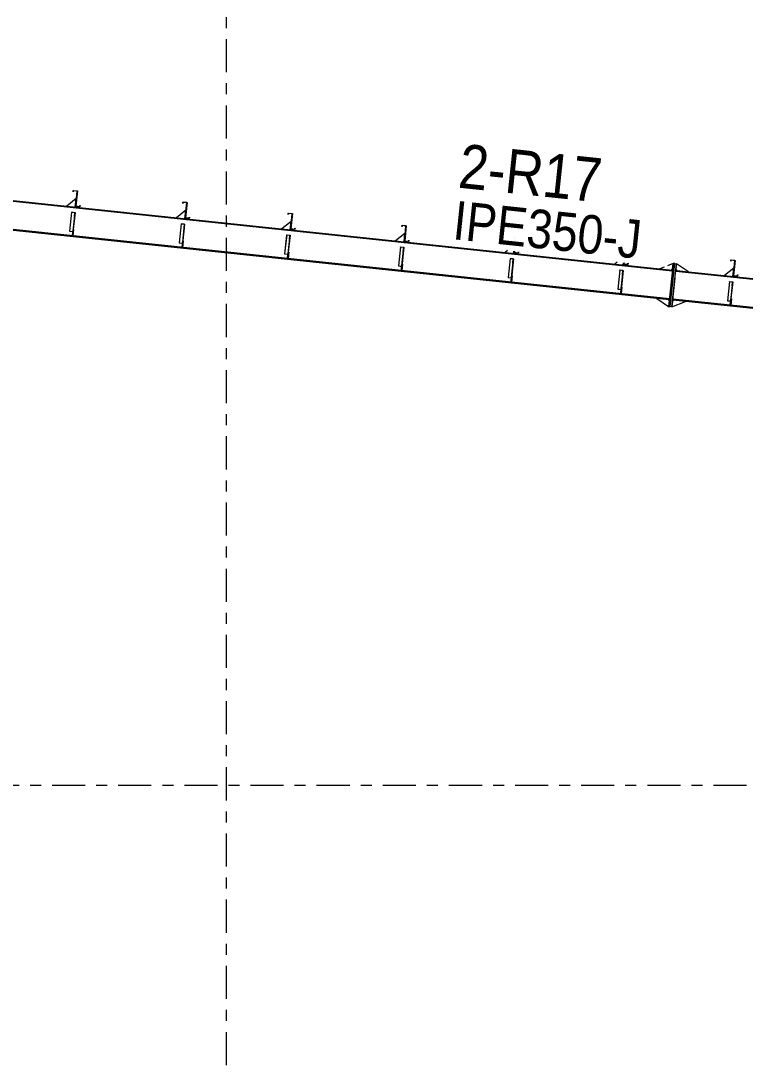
# Model space of a CAD drawing. Header units: millimetres. Extents: x -54 to 768, y -377 to 197.
# Drawn here: x 551.2 to 616.9, y -10 to 84.7 of the extents above; entities that cross this region are included whole.
import ezdxf

# ---------------------------------------------------------------- set-up
doc = ezdxf.new("R2010")
doc.units = ezdxf.units.MM
for name, pattern in [('XKITLINE00', [0]), ('XKITLINE02', [4, 2, -2]), ('XKITLINE03', [6, 3, -1, 1, -1])]:
    doc.linetypes.add(name, pattern=pattern)
for name, color, linetype, lineweight in [('Part', 2, 'Continuous', 0), ('PartMark', 7, 'Continuous', 0), ('S-grid', 1, 'Continuous', 0)]:
    doc.layers.add(name, color=color, linetype=linetype, lineweight=lineweight)
doc.styles.add('ARIAL', font='ARIAL.TTF')

# ---------------------------------------------------------------- blocks, each defined once
blk = doc.blocks.new('*A1')
at = {"layer": 'Part'}
blk.add_hatch(color=3, dxfattribs=at).paths.add_polyline_path([(606.232, 62.578), (606.242, 62.679), (606.256, 62.678), (606.244, 62.563), (605.861, 62.604), (606.007, 63.982), (605.652, 64.019), (605.641, 63.918), (605.627, 63.92), (605.639, 64.035), (606.022, 63.994), (605.877, 62.616)], flags=17)
blk = doc.blocks.new('*A2')
at = {"layer": 'Part'}
blk.add_hatch(color=3, dxfattribs=at).paths.add_polyline_path([(596.287, 63.627), (596.297, 63.728), (596.311, 63.727), (596.299, 63.612), (595.917, 63.652), (596.062, 65.031), (595.707, 65.068), (595.696, 64.967), (595.683, 64.969), (595.695, 65.084), (596.077, 65.043), (595.932, 63.665)], flags=17)
blk = doc.blocks.new('*A3')
at = {"layer": 'Part'}
blk.add_hatch(color=3, dxfattribs=at).paths.add_polyline_path([(586.342, 64.676), (586.353, 64.777), (586.366, 64.776), (586.354, 64.661), (585.972, 64.701), (586.117, 66.08), (585.762, 66.117), (585.751, 66.016), (585.738, 66.018), (585.75, 66.133), (586.132, 66.092), (585.987, 64.714)], flags=17)
blk = doc.blocks.new('*A4')
at = {"layer": 'Part'}
blk.add_hatch(color=3, dxfattribs=at).paths.add_polyline_path([(576.015, 65.766), (576.025, 65.867), (576.039, 65.865), (576.027, 65.75), (575.644, 65.791), (575.79, 67.169), (575.435, 67.207), (575.424, 67.106), (575.41, 67.107), (575.422, 67.222), (575.805, 67.182), (575.66, 65.803)], flags=17)
blk = doc.blocks.new('*A5')
at = {"layer": 'Part'}
blk.add_hatch(color=3, dxfattribs=at).paths.add_polyline_path([(566.452, 66.774), (566.463, 66.875), (566.477, 66.874), (566.465, 66.759), (566.082, 66.799), (566.227, 68.178), (565.872, 68.215), (565.862, 68.114), (565.848, 68.116), (565.86, 68.23), (566.243, 68.19), (566.097, 66.812)], flags=17)
blk = doc.blocks.new('*A6')
at = {"layer": 'Part'}
blk.add_hatch(color=3, dxfattribs=at).paths.add_polyline_path([(556.507, 67.823), (556.518, 67.924), (556.532, 67.923), (556.52, 67.808), (556.137, 67.848), (556.283, 69.227), (555.928, 69.264), (555.917, 69.163), (555.903, 69.165), (555.915, 69.279), (556.298, 69.239), (556.152, 67.861)], flags=17)
blk = doc.blocks.new('*A109')
at = {"layer": 'Part'}
blk.add_hatch(color=3, dxfattribs=at).paths.add_polyline_path([(616.176, 61.529), (616.187, 61.63), (616.201, 61.629), (616.189, 61.514), (615.806, 61.555), (615.952, 62.933), (615.597, 62.971), (615.586, 62.87), (615.572, 62.871), (615.584, 62.986), (615.967, 62.945), (615.821, 61.567)], flags=17)
blk = doc.blocks.new('*A117')
at = {"layer": 'Part'}
blk.add_hatch(color=3, dxfattribs=at).paths.add_polyline_path([(555.77, 67.302), (555.772, 67.32), (556.078, 67.288), (556.039, 66.918), (556.024, 66.919), (556.061, 67.271)], flags=17)
blk = doc.blocks.new('*A150')
at = {"layer": 'Part'}
blk.add_hatch(color=3, dxfattribs=at).paths.add_polyline_path([(585.605, 64.155), (585.607, 64.174), (585.913, 64.141), (585.874, 63.771), (585.858, 63.772), (585.895, 64.124)], flags=17)
blk = doc.blocks.new('*A151')
at = {"layer": 'Part'}
blk.add_hatch(color=3, dxfattribs=at).paths.add_polyline_path([(575.277, 65.244), (575.279, 65.263), (575.585, 65.231), (575.546, 64.86), (575.531, 64.862), (575.568, 65.214)], flags=17)
blk = doc.blocks.new('*A152')
at = {"layer": 'Part'}
blk.add_hatch(color=3, dxfattribs=at).paths.add_polyline_path([(595.549, 63.106), (595.551, 63.125), (595.857, 63.092), (595.818, 62.722), (595.803, 62.723), (595.84, 63.075)], flags=17)
blk = doc.blocks.new('*A153')
at = {"layer": 'Part'}
blk.add_hatch(color=3, dxfattribs=at).paths.add_polyline_path([(615.439, 61.008), (615.441, 61.027), (615.747, 60.994), (615.708, 60.624), (615.693, 60.625), (615.73, 60.978)], flags=17)
blk = doc.blocks.new('*A154')
at = {"layer": 'Part'}
blk.add_hatch(color=3, dxfattribs=at).paths.add_polyline_path([(605.494, 62.057), (605.496, 62.076), (605.802, 62.043), (605.763, 61.673), (605.748, 61.674), (605.785, 62.026)], flags=17)
blk = doc.blocks.new('*A156')
at = {"layer": 'Part'}
blk.add_hatch(color=3, dxfattribs=at).paths.add_polyline_path([(565.715, 66.253), (565.717, 66.271), (566.023, 66.239), (565.984, 65.869), (565.969, 65.87), (566.006, 66.222)], flags=17)
blk = doc.blocks.new('*A162')
at = {"layer": 'S-grid', "color": 1, "linetype": 'XKITLINE03', "lineweight": 0}
blk.add_line((-10, 15.385), (761.692, 15.385), dxfattribs=at)
blk = doc.blocks.new('*A165')
at = {"layer": 'S-grid', "color": 1, "linetype": 'XKITLINE03', "lineweight": 0}
blk.add_line((-10, 15.385), (761.885, 15.385), dxfattribs=at)
blk = doc.blocks.new('*A167')
at = {"layer": 'Part', "color": 2, "linetype": 'XKITLINE00', "lineweight": 0}
for p, q in [((605.861, 62.604), (605.874, 62.726)), ((606.244, 62.563), (605.861, 62.604)), ((605.888, 62.724), (605.877, 62.616)), ((605.877, 62.616), (606.232, 62.578)), ((606.232, 62.578), (606.242, 62.679)), ((606.242, 62.679), (606.256, 62.678)), ((606.256, 62.678), (606.244, 62.563))]:
    blk.add_line(p, q, dxfattribs=at)
blk = doc.blocks.new('*A168')
at = {"layer": 'Part', "color": 2, "linetype": 'XKITLINE00', "lineweight": 0}
for p, q in [((595.917, 63.652), (595.929, 63.775)), ((596.299, 63.612), (595.917, 63.652)), ((595.943, 63.773), (595.932, 63.665)), ((595.932, 63.665), (596.287, 63.627)), ((596.287, 63.627), (596.297, 63.728)), ((596.297, 63.728), (596.311, 63.727)), ((596.311, 63.727), (596.299, 63.612))]:
    blk.add_line(p, q, dxfattribs=at)
blk = doc.blocks.new('*A169')
at = {"layer": 'Part', "color": 2, "linetype": 'XKITLINE00', "lineweight": 0}
for p, q in [((585.738, 66.018), (585.75, 66.133)), ((585.751, 66.016), (585.738, 66.018)), ((585.75, 66.133), (586.132, 66.092)), ((585.762, 66.117), (585.751, 66.016)), ((586.117, 66.08), (585.762, 66.117)), ((585.972, 64.701), (586.117, 66.08)), ((586.132, 66.092), (585.987, 64.714)), ((586.354, 64.661), (585.972, 64.701)), ((585.987, 64.714), (586.342, 64.676)), ((586.342, 64.676), (586.353, 64.777)), ((586.353, 64.777), (586.366, 64.776)), ((586.366, 64.776), (586.354, 64.661))]:
    blk.add_line(p, q, dxfattribs=at)
blk = doc.blocks.new('*A170')
at = {"layer": 'Part', "color": 2, "linetype": 'XKITLINE00', "lineweight": 0}
for p, q in [((575.41, 67.107), (575.422, 67.222)), ((575.422, 67.222), (575.805, 67.182)), ((575.435, 67.207), (575.424, 67.106)), ((575.79, 67.169), (575.435, 67.207)), ((575.424, 67.106), (575.41, 67.107)), ((575.644, 65.791), (575.79, 67.169)), ((575.805, 67.182), (575.66, 65.803)), ((576.027, 65.75), (575.644, 65.791)), ((575.66, 65.803), (576.015, 65.766)), ((576.015, 65.766), (576.025, 65.867)), ((576.025, 65.867), (576.039, 65.865)), ((576.039, 65.865), (576.027, 65.75))]:
    blk.add_line(p, q, dxfattribs=at)
blk = doc.blocks.new('*A171')
at = {"layer": 'Part', "color": 2, "linetype": 'XKITLINE00', "lineweight": 0}
for p, q in [((565.848, 68.116), (565.86, 68.23)), ((565.86, 68.23), (566.243, 68.19)), ((565.872, 68.215), (565.862, 68.114)), ((566.227, 68.178), (565.872, 68.215)), ((566.082, 66.799), (566.227, 68.178)), ((566.243, 68.19), (566.097, 66.812)), ((565.862, 68.114), (565.848, 68.116)), ((566.465, 66.759), (566.082, 66.799)), ((566.097, 66.812), (566.452, 66.774)), ((566.452, 66.774), (566.463, 66.875)), ((566.463, 66.875), (566.477, 66.874)), ((566.477, 66.874), (566.465, 66.759))]:
    blk.add_line(p, q, dxfattribs=at)
blk = doc.blocks.new('*A172')
at = {"layer": 'Part', "color": 2, "linetype": 'XKITLINE00', "lineweight": 0}
for p, q in [((555.903, 69.165), (555.915, 69.279)), ((555.917, 69.163), (555.903, 69.165)), ((555.915, 69.279), (556.298, 69.239)), ((555.928, 69.264), (555.917, 69.163)), ((556.283, 69.227), (555.928, 69.264)), ((556.137, 67.848), (556.283, 69.227)), ((556.298, 69.239), (556.152, 67.861)), ((556.52, 67.808), (556.137, 67.848)), ((556.152, 67.861), (556.507, 67.823)), ((556.507, 67.823), (556.518, 67.924)), ((556.518, 67.924), (556.532, 67.923)), ((556.532, 67.923), (556.52, 67.808))]:
    blk.add_line(p, q, dxfattribs=at)
blk = doc.blocks.new('*A571')
at = {"layer": 'Part', "color": 2, "linetype": 'XKITLINE00', "lineweight": 0}
for p, q in [((518.631, 71.727), (610.276, 62.061)), ((610.267, 61.976), (518.631, 71.642)), ((525.715, 68.358), (518.631, 69.105)), ((525.706, 68.273), (518.631, 69.02)), ((609.994, 59.383), (526.012, 68.241)), ((610.003, 59.467), (526.021, 68.325))]:
    blk.add_line(p, q, dxfattribs=at)
at = {"layer": 'Part', "color": 7, "linetype": 'XKITLINE02', "lineweight": 0}
for p, q in [((518.631, 69.02), (518.631, 71.727)), ((526.012, 68.241), (525.706, 68.273)), ((526.021, 68.325), (525.715, 68.358)), ((610.276, 62.061), (609.994, 59.383))]:
    blk.add_line(p, q, dxfattribs=at)
blk = doc.blocks.new('*A614')
at = {"layer": 'Part', "color": 2, "linetype": 'XKITLINE00', "lineweight": 0}
for p, q in [((615.572, 62.871), (615.584, 62.986)), ((615.586, 62.87), (615.572, 62.871)), ((615.584, 62.986), (615.967, 62.945)), ((615.597, 62.971), (615.586, 62.87)), ((615.952, 62.933), (615.597, 62.971)), ((615.806, 61.555), (615.952, 62.933)), ((615.967, 62.945), (615.821, 61.567)), ((616.189, 61.514), (615.806, 61.555)), ((615.821, 61.567), (616.176, 61.529)), ((616.176, 61.529), (616.187, 61.63)), ((616.187, 61.63), (616.201, 61.629)), ((616.201, 61.629), (616.189, 61.514))]:
    blk.add_line(p, q, dxfattribs=at)
blk = doc.blocks.new('*A666')
at = {"layer": 'Part', "color": 7, "linetype": 'XKITLINE02', "lineweight": 0}
for p, q in [((555.916, 65.752), (555.856, 65.178)), ((555.894, 65.174), (555.954, 65.748)), ((555.954, 65.748), (555.916, 65.752)), ((555.856, 65.178), (555.894, 65.174)), ((555.868, 65.293), (555.906, 65.289))]:
    blk.add_line(p, q, dxfattribs=at)
blk = doc.blocks.new('*A667')
at = {"layer": 'Part', "color": 7, "linetype": 'XKITLINE02', "lineweight": 0}
for p, q in [((555.772, 67.32), (555.589, 65.584)), ((556.061, 67.271), (555.854, 65.313)), ((555.87, 65.311), (556.078, 67.288)), ((555.589, 65.584), (555.88, 65.553)), ((555.59, 65.596), (555.896, 65.564)), ((555.854, 65.313), (555.87, 65.311))]:
    blk.add_line(p, q, dxfattribs=at)
blk = doc.blocks.new('*A670')
at = {"layer": 'Part', "color": 2, "linetype": 'XKITLINE00', "lineweight": 0}
for p, q in [((556.236, 69.153), (556.091, 67.776)), ((556.274, 69.149), (556.236, 69.153)), ((556.137, 67.848), (556.129, 67.772))]:
    blk.add_line(p, q, dxfattribs=at)
at = {"layer": 'Part', "color": 7, "linetype": 'XKITLINE02', "lineweight": 0}
for p, q in [((556.137, 67.848), (556.274, 69.149)), ((556.129, 67.772), (556.091, 67.776))]:
    blk.add_line(p, q, dxfattribs=at)
blk = doc.blocks.new('*A671')
at = {"layer": 'Part', "color": 2, "linetype": 'XKITLINE00', "lineweight": 0}
blk.add_line((556.172, 68.541), (555.326, 67.856), dxfattribs=at)
at = {"layer": 'Part', "color": 7, "linetype": 'XKITLINE02', "lineweight": 0}
for p, q in [((556.091, 67.776), (556.172, 68.541)), ((555.326, 67.856), (556.091, 67.776))]:
    blk.add_line(p, q, dxfattribs=at)
blk = doc.blocks.new('*A672')
at = {"layer": 'Part', "color": 2, "linetype": 'XKITLINE00', "lineweight": 0}
for p, q in [((555.77, 67.302), (555.589, 65.584)), ((555.77, 67.302), (555.772, 67.32)), ((556.061, 67.271), (555.77, 67.302)), ((555.772, 67.32), (556.078, 67.288)), ((556.078, 67.288), (555.89, 65.501)), ((556.024, 66.919), (556.061, 67.271)), ((556.024, 66.919), (555.854, 65.313)), ((556.039, 66.918), (556.024, 66.919)), ((555.589, 65.584), (555.88, 65.553)), ((555.854, 65.313), (555.87, 65.311))]:
    blk.add_line(p, q, dxfattribs=at)
at = {"layer": 'Part', "color": 7, "linetype": 'XKITLINE02', "lineweight": 0}
for p, q in [((555.59, 65.596), (555.896, 65.564)), ((555.89, 65.501), (555.87, 65.311))]:
    blk.add_line(p, q, dxfattribs=at)
blk = doc.blocks.new('*A673')
at = {"layer": 'Part', "color": 2, "linetype": 'XKITLINE00', "lineweight": 0}
for p, q in [((555.856, 65.178), (555.89, 65.501)), ((555.954, 65.748), (555.894, 65.174)), ((555.916, 65.752), (555.954, 65.748))]:
    blk.add_line(p, q, dxfattribs=at)
at = {"layer": 'Part', "color": 7, "linetype": 'XKITLINE02', "lineweight": 0}
for p, q in [((555.89, 65.501), (555.916, 65.752)), ((555.894, 65.174), (555.856, 65.178)), ((555.868, 65.293), (555.906, 65.289))]:
    blk.add_line(p, q, dxfattribs=at)
blk = doc.blocks.new('*A800')
at = {"layer": 'S-grid', "color": 1, "linetype": 'XKITLINE03', "lineweight": 0}
blk.add_line((569.808, -10), (569.808, 130.192), dxfattribs=at)
blk = doc.blocks.new('*A845')
at = {"layer": 'Part', "color": 2, "linetype": 'XKITLINE00', "lineweight": 0}
for p, q in [((586.071, 66.006), (585.925, 64.629)), ((586.109, 66.002), (586.071, 66.006)), ((585.972, 64.701), (585.964, 64.625))]:
    blk.add_line(p, q, dxfattribs=at)
at = {"layer": 'Part', "color": 7, "linetype": 'XKITLINE02', "lineweight": 0}
for p, q in [((585.972, 64.701), (586.109, 66.002)), ((585.964, 64.625), (585.925, 64.629))]:
    blk.add_line(p, q, dxfattribs=at)
blk = doc.blocks.new('*A846')
at = {"layer": 'Part', "color": 2, "linetype": 'XKITLINE00', "lineweight": 0}
blk.add_line((586.006, 65.394), (585.16, 64.71), dxfattribs=at)
at = {"layer": 'Part', "color": 7, "linetype": 'XKITLINE02', "lineweight": 0}
for p, q in [((585.925, 64.629), (586.006, 65.394)), ((585.16, 64.71), (585.925, 64.629))]:
    blk.add_line(p, q, dxfattribs=at)
blk = doc.blocks.new('*A847')
at = {"layer": 'Part', "color": 2, "linetype": 'XKITLINE00', "lineweight": 0}
for p, q in [((585.605, 64.155), (585.423, 62.437)), ((585.605, 64.155), (585.607, 64.174)), ((585.895, 64.124), (585.605, 64.155)), ((585.607, 64.174), (585.913, 64.141)), ((585.858, 63.772), (585.689, 62.166)), ((585.913, 64.141), (585.724, 62.355)), ((585.858, 63.772), (585.895, 64.124)), ((585.874, 63.771), (585.858, 63.772)), ((585.423, 62.437), (585.714, 62.406)), ((585.689, 62.166), (585.704, 62.165))]:
    blk.add_line(p, q, dxfattribs=at)
at = {"layer": 'Part', "color": 7, "linetype": 'XKITLINE02', "lineweight": 0}
for p, q in [((585.425, 62.45), (585.731, 62.417)), ((585.724, 62.355), (585.704, 62.165))]:
    blk.add_line(p, q, dxfattribs=at)
blk = doc.blocks.new('*A848')
at = {"layer": 'Part', "color": 7, "linetype": 'XKITLINE02', "lineweight": 0}
for p, q in [((585.724, 62.355), (585.751, 62.605)), ((585.728, 62.028), (585.69, 62.032)), ((585.702, 62.146), (585.74, 62.142))]:
    blk.add_line(p, q, dxfattribs=at)
at = {"layer": 'Part', "color": 2, "linetype": 'XKITLINE00', "lineweight": 0}
for p, q in [((585.789, 62.601), (585.728, 62.028)), ((585.751, 62.605), (585.789, 62.601)), ((585.69, 62.032), (585.724, 62.355))]:
    blk.add_line(p, q, dxfattribs=at)
blk = doc.blocks.new('*A849')
at = {"layer": 'Part', "color": 2, "linetype": 'XKITLINE00', "lineweight": 0}
for p, q in [((575.363, 63.121), (575.397, 63.444)), ((575.462, 63.691), (575.401, 63.117)), ((575.423, 63.695), (575.462, 63.691))]:
    blk.add_line(p, q, dxfattribs=at)
at = {"layer": 'Part', "color": 7, "linetype": 'XKITLINE02', "lineweight": 0}
for p, q in [((575.397, 63.444), (575.423, 63.695)), ((575.401, 63.117), (575.363, 63.121)), ((575.375, 63.236), (575.413, 63.232))]:
    blk.add_line(p, q, dxfattribs=at)
blk = doc.blocks.new('*A850')
at = {"layer": 'Part', "color": 2, "linetype": 'XKITLINE00', "lineweight": 0}
for p, q in [((575.277, 65.244), (575.096, 63.526)), ((575.277, 65.244), (575.279, 65.263)), ((575.568, 65.214), (575.277, 65.244)), ((575.279, 65.263), (575.585, 65.231)), ((575.531, 64.862), (575.361, 63.256)), ((575.585, 65.231), (575.397, 63.444)), ((575.531, 64.862), (575.568, 65.214)), ((575.546, 64.86), (575.531, 64.862)), ((575.096, 63.526), (575.387, 63.496)), ((575.361, 63.256), (575.377, 63.254))]:
    blk.add_line(p, q, dxfattribs=at)
at = {"layer": 'Part', "color": 7, "linetype": 'XKITLINE02', "lineweight": 0}
for p, q in [((575.097, 63.539), (575.403, 63.507)), ((575.397, 63.444), (575.377, 63.254))]:
    blk.add_line(p, q, dxfattribs=at)
blk = doc.blocks.new('*A851')
at = {"layer": 'Part', "color": 2, "linetype": 'XKITLINE00', "lineweight": 0}
blk.add_line((575.679, 66.483), (574.833, 65.799), dxfattribs=at)
at = {"layer": 'Part', "color": 7, "linetype": 'XKITLINE02', "lineweight": 0}
for p, q in [((575.598, 65.718), (575.679, 66.483)), ((574.833, 65.799), (575.598, 65.718))]:
    blk.add_line(p, q, dxfattribs=at)
blk = doc.blocks.new('*A852')
at = {"layer": 'Part', "color": 2, "linetype": 'XKITLINE00', "lineweight": 0}
for p, q in [((575.743, 67.095), (575.598, 65.718)), ((575.782, 67.091), (575.743, 67.095)), ((575.644, 65.791), (575.636, 65.714))]:
    blk.add_line(p, q, dxfattribs=at)
at = {"layer": 'Part', "color": 7, "linetype": 'XKITLINE02', "lineweight": 0}
for p, q in [((575.644, 65.791), (575.782, 67.091)), ((575.636, 65.714), (575.598, 65.718))]:
    blk.add_line(p, q, dxfattribs=at)
blk = doc.blocks.new('*A853')
at = {"layer": 'Part', "color": 7, "linetype": 'XKITLINE02', "lineweight": 0}
for p, q in [((605.64, 60.507), (605.58, 59.934)), ((605.58, 59.934), (605.618, 59.93)), ((605.592, 60.048), (605.63, 60.044)), ((605.618, 59.93), (605.679, 60.503)), ((605.679, 60.503), (605.64, 60.507))]:
    blk.add_line(p, q, dxfattribs=at)
blk = doc.blocks.new('*A854')
at = {"layer": 'Part', "color": 7, "linetype": 'XKITLINE02', "lineweight": 0}
for p, q in [((615.585, 59.459), (615.525, 58.885)), ((615.525, 58.885), (615.563, 58.881)), ((615.537, 59), (615.575, 58.995)), ((615.563, 58.881), (615.623, 59.454)), ((615.623, 59.454), (615.585, 59.459))]:
    blk.add_line(p, q, dxfattribs=at)
blk = doc.blocks.new('*A855')
at = {"layer": 'Part', "color": 2, "linetype": 'XKITLINE00', "lineweight": 0}
for p, q in [((615.525, 58.885), (615.559, 59.208)), ((615.623, 59.454), (615.563, 58.881)), ((615.585, 59.459), (615.623, 59.454))]:
    blk.add_line(p, q, dxfattribs=at)
at = {"layer": 'Part', "color": 7, "linetype": 'XKITLINE02', "lineweight": 0}
for p, q in [((615.563, 58.881), (615.525, 58.885)), ((615.537, 59), (615.575, 58.995)), ((615.559, 59.208), (615.585, 59.459))]:
    blk.add_line(p, q, dxfattribs=at)
blk = doc.blocks.new('*A856')
at = {"layer": 'Part', "color": 7, "linetype": 'XKITLINE02', "lineweight": 0}
for p, q in [((610.288, 59.236), (610.235, 58.739)), ((611.447, 59.23), (610.415, 59.339))]:
    blk.add_line(p, q, dxfattribs=at)
at = {"layer": 'Part', "color": 2, "linetype": 'XKITLINE00', "lineweight": 0}
for p, q in [((610.235, 58.739), (611.447, 59.23)), ((610.415, 59.339), (610.288, 59.236))]:
    blk.add_line(p, q, dxfattribs=at)
blk = doc.blocks.new('*A857')
at = {"layer": 'Part', "color": 2, "linetype": 'XKITLINE00', "lineweight": 0}
for p, q in [((608.846, 59.504), (609.929, 58.771)), ((609.879, 59.395), (609.982, 59.268))]:
    blk.add_line(p, q, dxfattribs=at)
at = {"layer": 'Part', "color": 7, "linetype": 'XKITLINE02', "lineweight": 0}
for p, q in [((609.879, 59.395), (608.846, 59.504)), ((609.982, 59.268), (609.929, 58.771))]:
    blk.add_line(p, q, dxfattribs=at)
blk = doc.blocks.new('*A858')
at = {"layer": 'Part', "color": 2, "linetype": 'XKITLINE00', "lineweight": 0}
for p, q in [((605.58, 59.934), (605.614, 60.257)), ((605.679, 60.503), (605.618, 59.93)), ((605.64, 60.507), (605.679, 60.503))]:
    blk.add_line(p, q, dxfattribs=at)
at = {"layer": 'Part', "color": 7, "linetype": 'XKITLINE02', "lineweight": 0}
for p, q in [((605.618, 59.93), (605.58, 59.934)), ((605.592, 60.048), (605.63, 60.044)), ((605.614, 60.257), (605.64, 60.507))]:
    blk.add_line(p, q, dxfattribs=at)
blk = doc.blocks.new('*A859')
at = {"layer": 'Part', "color": 7, "linetype": 'XKITLINE02', "lineweight": 0}
for p, q in [((595.695, 61.556), (595.635, 60.983)), ((595.673, 60.979), (595.734, 61.552)), ((595.734, 61.552), (595.695, 61.556)), ((595.635, 60.983), (595.673, 60.979)), ((595.647, 61.097), (595.685, 61.093))]:
    blk.add_line(p, q, dxfattribs=at)
blk = doc.blocks.new('*A860')
at = {"layer": 'Part', "color": 7, "linetype": 'XKITLINE02', "lineweight": 0}
for p, q in [((595.551, 63.125), (595.368, 61.388)), ((595.84, 63.075), (595.634, 61.117)), ((595.649, 61.116), (595.857, 63.092)), ((595.368, 61.388), (595.659, 61.357)), ((595.37, 61.401), (595.676, 61.368)), ((595.634, 61.117), (595.649, 61.116))]:
    blk.add_line(p, q, dxfattribs=at)
blk = doc.blocks.new('*A861')
at = {"layer": 'Part', "color": 7, "linetype": 'XKITLINE02', "lineweight": 0}
for p, q in [((595.669, 61.306), (595.695, 61.556)), ((595.673, 60.979), (595.635, 60.983)), ((595.647, 61.097), (595.685, 61.093))]:
    blk.add_line(p, q, dxfattribs=at)
at = {"layer": 'Part', "color": 2, "linetype": 'XKITLINE00', "lineweight": 0}
for p, q in [((595.734, 61.552), (595.673, 60.979)), ((595.695, 61.556), (595.734, 61.552)), ((595.635, 60.983), (595.669, 61.306))]:
    blk.add_line(p, q, dxfattribs=at)
blk = doc.blocks.new('*A862')
at = {"layer": 'Part', "color": 2, "linetype": 'XKITLINE00', "lineweight": 0}
for p, q in [((595.549, 63.106), (595.368, 61.388)), ((595.549, 63.106), (595.551, 63.125)), ((595.84, 63.075), (595.549, 63.106)), ((595.551, 63.125), (595.857, 63.092)), ((595.803, 62.723), (595.634, 61.117)), ((595.857, 63.092), (595.669, 61.306)), ((595.803, 62.723), (595.84, 63.075)), ((595.803, 62.723), (595.818, 62.722)), ((595.368, 61.388), (595.659, 61.357)), ((595.634, 61.117), (595.649, 61.116))]:
    blk.add_line(p, q, dxfattribs=at)
at = {"layer": 'Part', "color": 7, "linetype": 'XKITLINE02', "lineweight": 0}
for p, q in [((595.37, 61.401), (595.676, 61.368)), ((595.649, 61.116), (595.669, 61.306))]:
    blk.add_line(p, q, dxfattribs=at)
blk = doc.blocks.new('*A863')
at = {"layer": 'Part', "color": 2, "linetype": 'XKITLINE00', "lineweight": 0}
blk.add_line((595.325, 63.839), (595.105, 63.661), dxfattribs=at)
at = {"layer": 'Part', "color": 7, "linetype": 'XKITLINE02', "lineweight": 0}
for p, q in [((595.105, 63.661), (595.87, 63.58)), ((595.87, 63.58), (595.891, 63.779))]:
    blk.add_line(p, q, dxfattribs=at)
blk = doc.blocks.new('*A864')
at = {"layer": 'Part', "color": 2, "linetype": 'XKITLINE00', "lineweight": 0}
for p, q in [((595.891, 63.779), (595.87, 63.58)), ((595.917, 63.652), (595.908, 63.576))]:
    blk.add_line(p, q, dxfattribs=at)
at = {"layer": 'Part', "color": 7, "linetype": 'XKITLINE02', "lineweight": 0}
for p, q in [((595.908, 63.576), (595.87, 63.58)), ((595.917, 63.652), (595.929, 63.775))]:
    blk.add_line(p, q, dxfattribs=at)
blk = doc.blocks.new('*A865')
at = {"layer": 'Part', "color": 7, "linetype": 'XKITLINE02', "lineweight": 0}
for p, q in [((605.496, 62.076), (605.313, 60.339)), ((605.785, 62.026), (605.578, 60.068)), ((605.594, 60.067), (605.802, 62.043)), ((605.313, 60.339), (605.604, 60.308)), ((605.314, 60.352), (605.62, 60.319)), ((605.578, 60.068), (605.594, 60.067))]:
    blk.add_line(p, q, dxfattribs=at)
blk = doc.blocks.new('*A866')
at = {"layer": 'Part', "color": 7, "linetype": 'XKITLINE02', "lineweight": 0}
for p, q in [((615.441, 61.027), (615.258, 59.29)), ((615.73, 60.978), (615.523, 59.019)), ((615.539, 59.018), (615.747, 60.994)), ((615.258, 59.29), (615.549, 59.259)), ((615.259, 59.303), (615.565, 59.27)), ((615.523, 59.019), (615.539, 59.018))]:
    blk.add_line(p, q, dxfattribs=at)
blk = doc.blocks.new('*A867')
at = {"layer": 'Part', "color": 2, "linetype": 'XKITLINE00', "lineweight": 0}
blk.add_line((615.841, 62.247), (614.995, 61.563), dxfattribs=at)
at = {"layer": 'Part', "color": 7, "linetype": 'XKITLINE02', "lineweight": 0}
for p, q in [((614.995, 61.563), (615.76, 61.482)), ((615.76, 61.482), (615.841, 62.247))]:
    blk.add_line(p, q, dxfattribs=at)
blk = doc.blocks.new('*A868')
at = {"layer": 'Part', "color": 2, "linetype": 'XKITLINE00', "lineweight": 0}
for p, q in [((615.439, 61.008), (615.258, 59.29)), ((615.439, 61.008), (615.441, 61.027)), ((615.73, 60.978), (615.439, 61.008)), ((615.441, 61.027), (615.747, 60.994)), ((615.693, 60.625), (615.523, 59.019)), ((615.747, 60.994), (615.559, 59.208)), ((615.693, 60.625), (615.73, 60.978)), ((615.693, 60.625), (615.708, 60.624)), ((615.258, 59.29), (615.549, 59.259)), ((615.523, 59.019), (615.539, 59.018))]:
    blk.add_line(p, q, dxfattribs=at)
at = {"layer": 'Part', "color": 7, "linetype": 'XKITLINE02', "lineweight": 0}
for p, q in [((615.259, 59.303), (615.565, 59.27)), ((615.539, 59.018), (615.559, 59.208))]:
    blk.add_line(p, q, dxfattribs=at)
blk = doc.blocks.new('*A869')
at = {"layer": 'Part', "color": 2, "linetype": 'XKITLINE00', "lineweight": 0}
for p, q in [((610.341, 62.672), (609.929, 58.771)), ((610.082, 58.755), (610.494, 62.656)), ((610.494, 62.656), (610.341, 62.672)), ((609.929, 58.771), (610.082, 58.755))]:
    blk.add_line(p, q, dxfattribs=at)
blk = doc.blocks.new('*A870')
at = {"layer": 'Part', "color": 2, "linetype": 'XKITLINE00', "lineweight": 0}
for p, q in [((610.082, 58.755), (610.494, 62.656)), ((610.235, 58.739), (610.647, 62.64)), ((610.494, 62.656), (610.647, 62.64)), ((610.235, 58.739), (610.082, 58.755))]:
    blk.add_line(p, q, dxfattribs=at)
blk = doc.blocks.new('*A871')
at = {"layer": 'Part', "color": 2, "linetype": 'XKITLINE00', "lineweight": 0}
for p, q in [((610.341, 62.672), (609.816, 62.46)), ((609.523, 62.341), (609.129, 62.182)), ((610.161, 62.073), (610.288, 62.175))]:
    blk.add_line(p, q, dxfattribs=at)
at = {"layer": 'Part', "color": 7, "linetype": 'XKITLINE02', "lineweight": 0}
for p, q in [((610.288, 62.175), (610.341, 62.672)), ((609.129, 62.182), (610.161, 62.073))]:
    blk.add_line(p, q, dxfattribs=at)
blk = doc.blocks.new('*A872')
at = {"layer": 'Part', "color": 7, "linetype": 'XKITLINE02', "lineweight": 0}
for p, q in [((610.647, 62.64), (610.594, 62.143)), ((610.697, 62.016), (611.73, 61.907))]:
    blk.add_line(p, q, dxfattribs=at)
at = {"layer": 'Part', "color": 2, "linetype": 'XKITLINE00', "lineweight": 0}
for p, q in [((611.73, 61.907), (610.647, 62.64)), ((610.594, 62.143), (610.697, 62.016))]:
    blk.add_line(p, q, dxfattribs=at)
blk = doc.blocks.new('*A873')
at = {"layer": 'Part', "color": 2, "linetype": 'XKITLINE00', "lineweight": 0}
for p, q in [((615.905, 62.859), (615.76, 61.482)), ((615.943, 62.855), (615.905, 62.859)), ((615.806, 61.555), (615.798, 61.478))]:
    blk.add_line(p, q, dxfattribs=at)
at = {"layer": 'Part', "color": 7, "linetype": 'XKITLINE02', "lineweight": 0}
for p, q in [((615.806, 61.555), (615.943, 62.855)), ((615.798, 61.478), (615.76, 61.482))]:
    blk.add_line(p, q, dxfattribs=at)
blk = doc.blocks.new('*A874')
at = {"layer": 'Part', "color": 2, "linetype": 'XKITLINE00', "lineweight": 0}
for p, q in [((605.494, 62.057), (605.313, 60.339)), ((605.494, 62.057), (605.496, 62.076)), ((605.785, 62.026), (605.494, 62.057)), ((605.496, 62.076), (605.802, 62.043)), ((605.748, 61.674), (605.578, 60.068)), ((605.802, 62.043), (605.614, 60.257)), ((605.748, 61.674), (605.785, 62.026)), ((605.748, 61.674), (605.763, 61.673)), ((605.313, 60.339), (605.604, 60.308)), ((605.578, 60.068), (605.594, 60.067))]:
    blk.add_line(p, q, dxfattribs=at)
at = {"layer": 'Part', "color": 7, "linetype": 'XKITLINE02', "lineweight": 0}
for p, q in [((605.314, 60.352), (605.62, 60.319)), ((605.594, 60.067), (605.614, 60.257))]:
    blk.add_line(p, q, dxfattribs=at)
blk = doc.blocks.new('*A875')
at = {"layer": 'Part', "color": 2, "linetype": 'XKITLINE00', "lineweight": 0}
blk.add_line((605.27, 62.79), (605.05, 62.612), dxfattribs=at)
at = {"layer": 'Part', "color": 7, "linetype": 'XKITLINE02', "lineweight": 0}
for p, q in [((605.05, 62.612), (605.815, 62.531)), ((605.815, 62.531), (605.836, 62.73))]:
    blk.add_line(p, q, dxfattribs=at)
blk = doc.blocks.new('*A876')
at = {"layer": 'Part', "color": 2, "linetype": 'XKITLINE00', "lineweight": 0}
for p, q in [((605.836, 62.73), (605.815, 62.531)), ((605.861, 62.604), (605.853, 62.527))]:
    blk.add_line(p, q, dxfattribs=at)
at = {"layer": 'Part', "color": 7, "linetype": 'XKITLINE02', "lineweight": 0}
for p, q in [((605.853, 62.527), (605.815, 62.531)), ((605.861, 62.604), (605.874, 62.726))]:
    blk.add_line(p, q, dxfattribs=at)
blk = doc.blocks.new('*A880')
at = {"layer": 'Part', "color": 7, "linetype": 'XKITLINE02', "lineweight": 0}
for p, q in [((610.3, 59.351), (610.582, 62.028)), ((637.177, 59.223), (637.177, 56.516)), ((635.414, 56.787), (635.108, 56.819)), ((635.405, 56.703), (635.099, 56.735))]:
    blk.add_line(p, q, dxfattribs=at)
at = {"layer": 'Part', "color": 2, "linetype": 'XKITLINE00', "lineweight": 0}
for p, q in [((637.177, 59.138), (610.573, 61.944)), ((610.582, 62.028), (637.177, 59.223)), ((635.099, 56.735), (610.3, 59.351)), ((635.108, 56.819), (610.309, 59.435)), ((637.177, 56.516), (635.405, 56.703)), ((637.177, 56.601), (635.414, 56.787))]:
    blk.add_line(p, q, dxfattribs=at)
blk = doc.blocks.new('*A889')
at = {"layer": 'Part', "color": 7, "linetype": 'XKITLINE02', "lineweight": 0}
for p, q in [((565.861, 64.703), (565.8, 64.13)), ((565.839, 64.125), (565.899, 64.699)), ((565.899, 64.699), (565.861, 64.703)), ((565.8, 64.13), (565.839, 64.125)), ((565.813, 64.244), (565.851, 64.24))]:
    blk.add_line(p, q, dxfattribs=at)
blk = doc.blocks.new('*A890')
at = {"layer": 'Part', "color": 7, "linetype": 'XKITLINE02', "lineweight": 0}
for p, q in [((565.717, 66.271), (565.534, 64.535)), ((566.006, 66.222), (565.799, 64.264)), ((565.814, 64.262), (566.023, 66.239)), ((565.534, 64.535), (565.824, 64.504)), ((565.535, 64.547), (565.841, 64.515)), ((565.799, 64.264), (565.814, 64.262))]:
    blk.add_line(p, q, dxfattribs=at)
blk = doc.blocks.new('*A891')
at = {"layer": 'Part', "color": 2, "linetype": 'XKITLINE00', "lineweight": 0}
for p, q in [((565.8, 64.13), (565.834, 64.453)), ((565.899, 64.699), (565.839, 64.125)), ((565.861, 64.703), (565.899, 64.699))]:
    blk.add_line(p, q, dxfattribs=at)
at = {"layer": 'Part', "color": 7, "linetype": 'XKITLINE02', "lineweight": 0}
for p, q in [((565.834, 64.453), (565.861, 64.703)), ((565.839, 64.125), (565.8, 64.13)), ((565.813, 64.244), (565.851, 64.24))]:
    blk.add_line(p, q, dxfattribs=at)
blk = doc.blocks.new('*A892')
at = {"layer": 'Part', "color": 2, "linetype": 'XKITLINE00', "lineweight": 0}
for p, q in [((565.715, 66.253), (565.717, 66.271)), ((565.717, 66.271), (566.023, 66.239)), ((565.715, 66.253), (565.534, 64.535)), ((566.006, 66.222), (565.715, 66.253)), ((565.969, 65.87), (565.799, 64.264)), ((566.023, 66.239), (565.834, 64.453)), ((565.969, 65.87), (566.006, 66.222)), ((565.984, 65.869), (565.969, 65.87)), ((565.534, 64.535), (565.824, 64.504)), ((565.799, 64.264), (565.814, 64.262))]:
    blk.add_line(p, q, dxfattribs=at)
at = {"layer": 'Part', "color": 7, "linetype": 'XKITLINE02', "lineweight": 0}
for p, q in [((565.535, 64.547), (565.841, 64.515)), ((565.834, 64.453), (565.814, 64.262))]:
    blk.add_line(p, q, dxfattribs=at)
blk = doc.blocks.new('*A893')
at = {"layer": 'Part', "color": 2, "linetype": 'XKITLINE00', "lineweight": 0}
blk.add_line((566.116, 67.492), (565.271, 66.808), dxfattribs=at)
at = {"layer": 'Part', "color": 7, "linetype": 'XKITLINE02', "lineweight": 0}
for p, q in [((566.036, 66.727), (566.116, 67.492)), ((565.271, 66.808), (566.036, 66.727))]:
    blk.add_line(p, q, dxfattribs=at)
blk = doc.blocks.new('*A894')
at = {"layer": 'Part', "color": 2, "linetype": 'XKITLINE00', "lineweight": 0}
for p, q in [((566.181, 68.104), (566.036, 66.727)), ((566.219, 68.1), (566.181, 68.104)), ((566.082, 66.799), (566.074, 66.723))]:
    blk.add_line(p, q, dxfattribs=at)
at = {"layer": 'Part', "color": 7, "linetype": 'XKITLINE02', "lineweight": 0}
for p, q in [((566.082, 66.799), (566.219, 68.1)), ((566.074, 66.723), (566.036, 66.727))]:
    blk.add_line(p, q, dxfattribs=at)
blk = doc.blocks.new('*A895')
at = {"layer": 'Part', "color": 7, "linetype": 'XKITLINE02', "lineweight": 0}
for p, q in [((575.423, 63.695), (575.363, 63.121)), ((575.401, 63.117), (575.462, 63.691)), ((575.462, 63.691), (575.423, 63.695)), ((575.363, 63.121), (575.401, 63.117)), ((575.375, 63.236), (575.413, 63.232))]:
    blk.add_line(p, q, dxfattribs=at)
blk = doc.blocks.new('*A896')
at = {"layer": 'Part', "color": 7, "linetype": 'XKITLINE02', "lineweight": 0}
for p, q in [((575.279, 65.263), (575.096, 63.526)), ((575.568, 65.214), (575.361, 63.256)), ((575.377, 63.254), (575.585, 65.231)), ((575.096, 63.526), (575.387, 63.496)), ((575.097, 63.539), (575.403, 63.507)), ((575.361, 63.256), (575.377, 63.254))]:
    blk.add_line(p, q, dxfattribs=at)
blk = doc.blocks.new('*A897')
at = {"layer": 'Part', "color": 7, "linetype": 'XKITLINE02', "lineweight": 0}
for p, q in [((585.751, 62.605), (585.69, 62.032)), ((585.728, 62.028), (585.789, 62.601)), ((585.789, 62.601), (585.751, 62.605)), ((585.69, 62.032), (585.728, 62.028)), ((585.702, 62.146), (585.74, 62.142))]:
    blk.add_line(p, q, dxfattribs=at)
blk = doc.blocks.new('*A898')
at = {"layer": 'Part', "color": 7, "linetype": 'XKITLINE02', "lineweight": 0}
for p, q in [((585.607, 64.174), (585.423, 62.437)), ((585.895, 64.124), (585.689, 62.166)), ((585.704, 62.165), (585.913, 64.141)), ((585.423, 62.437), (585.714, 62.406)), ((585.425, 62.45), (585.731, 62.417)), ((585.689, 62.166), (585.704, 62.165))]:
    blk.add_line(p, q, dxfattribs=at)
blk = doc.blocks.new('*A920')
at = {"layer": 'PartMark', "color": 3, "style": 'ARIAL', "width": 0.85}
blk.add_text('2-R17', height=4, rotation=-6.02179, dxfattribs=at).set_placement((590.754, 69.55))
at = {"layer": 'PartMark', "color": 7, "style": 'ARIAL', "width": 0.85}
blk.add_text('IPE350-J', height=3.5, rotation=-6.02179, dxfattribs=at).set_placement((590.261, 64.876))

msp = doc.modelspace()

# ---------------------------------------------------------------- block references
at = {"lineweight": 0}
for name in ['*A800', '*A920', '*A571', '*A6', '*A172', '*A670', '*A671', '*A5', '*A171', '*A667', '*A672', '*A117', '*A893', '*A894', '*A4', '*A170', '*A890', '*A892', '*A156', '*A851', '*A852', '*A666', '*A673', '*A846', '*A3', '*A169', '*A845', '*A889', '*A891', '*A850', '*A896', '*A151', '*A2', '*A849', '*A895', '*A847', '*A898', '*A150', '*A863', '*A864', '*A168', '*A1', '*A848', '*A897', '*A860', '*A862', '*A152', '*A875', '*A876', '*A167', '*A871', '*A869', '*A870', '*A872', '*A109', '*A614', '*A873', '*A859', '*A861', '*A865', '*A874', '*A154', '*A880', '*A867', '*A866', '*A868', '*A153', '*A853', '*A858', '*A857', '*A856', '*A854', '*A855', '*A162', '*A165']:
    msp.add_blockref(name, (0, 0), dxfattribs=at)

doc.saveas('drawing.dxf')
